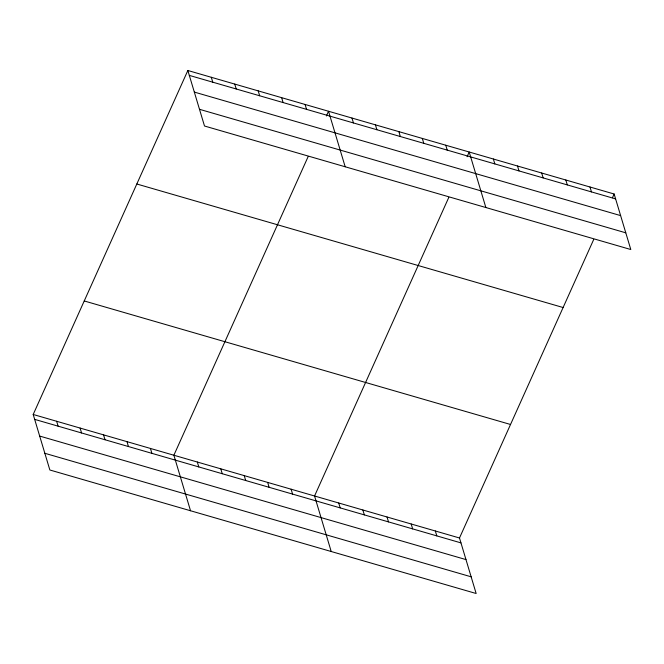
<?xml version="1.0" encoding="UTF-8"?>
<svg xmlns="http://www.w3.org/2000/svg" width="664" height="664" viewBox="0 0 664 664"><rect width="100%" height="100%" fill="white"/><g stroke="black" fill="none" stroke-linecap="round" stroke-linejoin="round"><path stroke-width="1" d="M593.732 239.413L459.496 537.989L476.154 593.508L49.858 469.996L33.2 414.477L187.846 70.492L614.142 194.004L630.8 249.523L204.504 126.011L187.846 70.492M308.113 156.654L173.877 455.23L190.535 510.757M326.397 115.976L328.522 111.253L345.18 166.772M448.789 197.415L314.553 495.991L331.212 551.518M467.074 156.737L469.199 152.006L485.857 207.533M612.44 197.789L614.142 194.004M189.315 75.389L615.611 198.901M194.328 92.088L620.624 215.609M199.49 109.303L625.787 232.823M136.817 184.003L563.114 307.523M84.237 300.958L510.533 424.479M33.2 414.477L459.496 537.989M34.669 419.374L460.965 542.886M39.682 436.074L465.979 559.594M44.845 453.288L471.141 576.808M589.989 187.007L591.458 191.904M565.828 180.01L567.297 184.899M541.675 173.005L543.144 177.902M517.513 166.008L518.982 170.905M493.36 159.011L494.829 163.908M445.76 145.217L447.229 150.114M422.312 138.419L423.781 143.316M398.865 131.63L400.334 136.527M375.417 124.84L376.886 129.729M351.97 118.043L353.439 122.94M435.335 530.992L436.804 535.889M305.075 104.455L306.544 109.352M411.182 523.987L412.651 528.884M281.636 97.666L283.105 102.563M387.029 516.99L388.498 521.887M258.188 90.868L259.657 95.765M362.868 509.994L364.337 514.89M234.741 84.079L236.21 88.976M211.293 77.281L212.762 82.178M338.715 502.997L340.184 507.894M291.106 489.202L292.575 494.099M267.667 482.404L269.127 487.301M244.219 475.615L245.688 480.512M220.772 468.817L222.241 473.714M197.324 462.028L198.793 466.925M150.429 448.441L151.898 453.338M126.982 441.651L128.451 446.54M103.542 434.854L105.012 439.751M80.095 428.064L81.564 432.953M56.647 421.267L58.117 426.163"/></g></svg>
